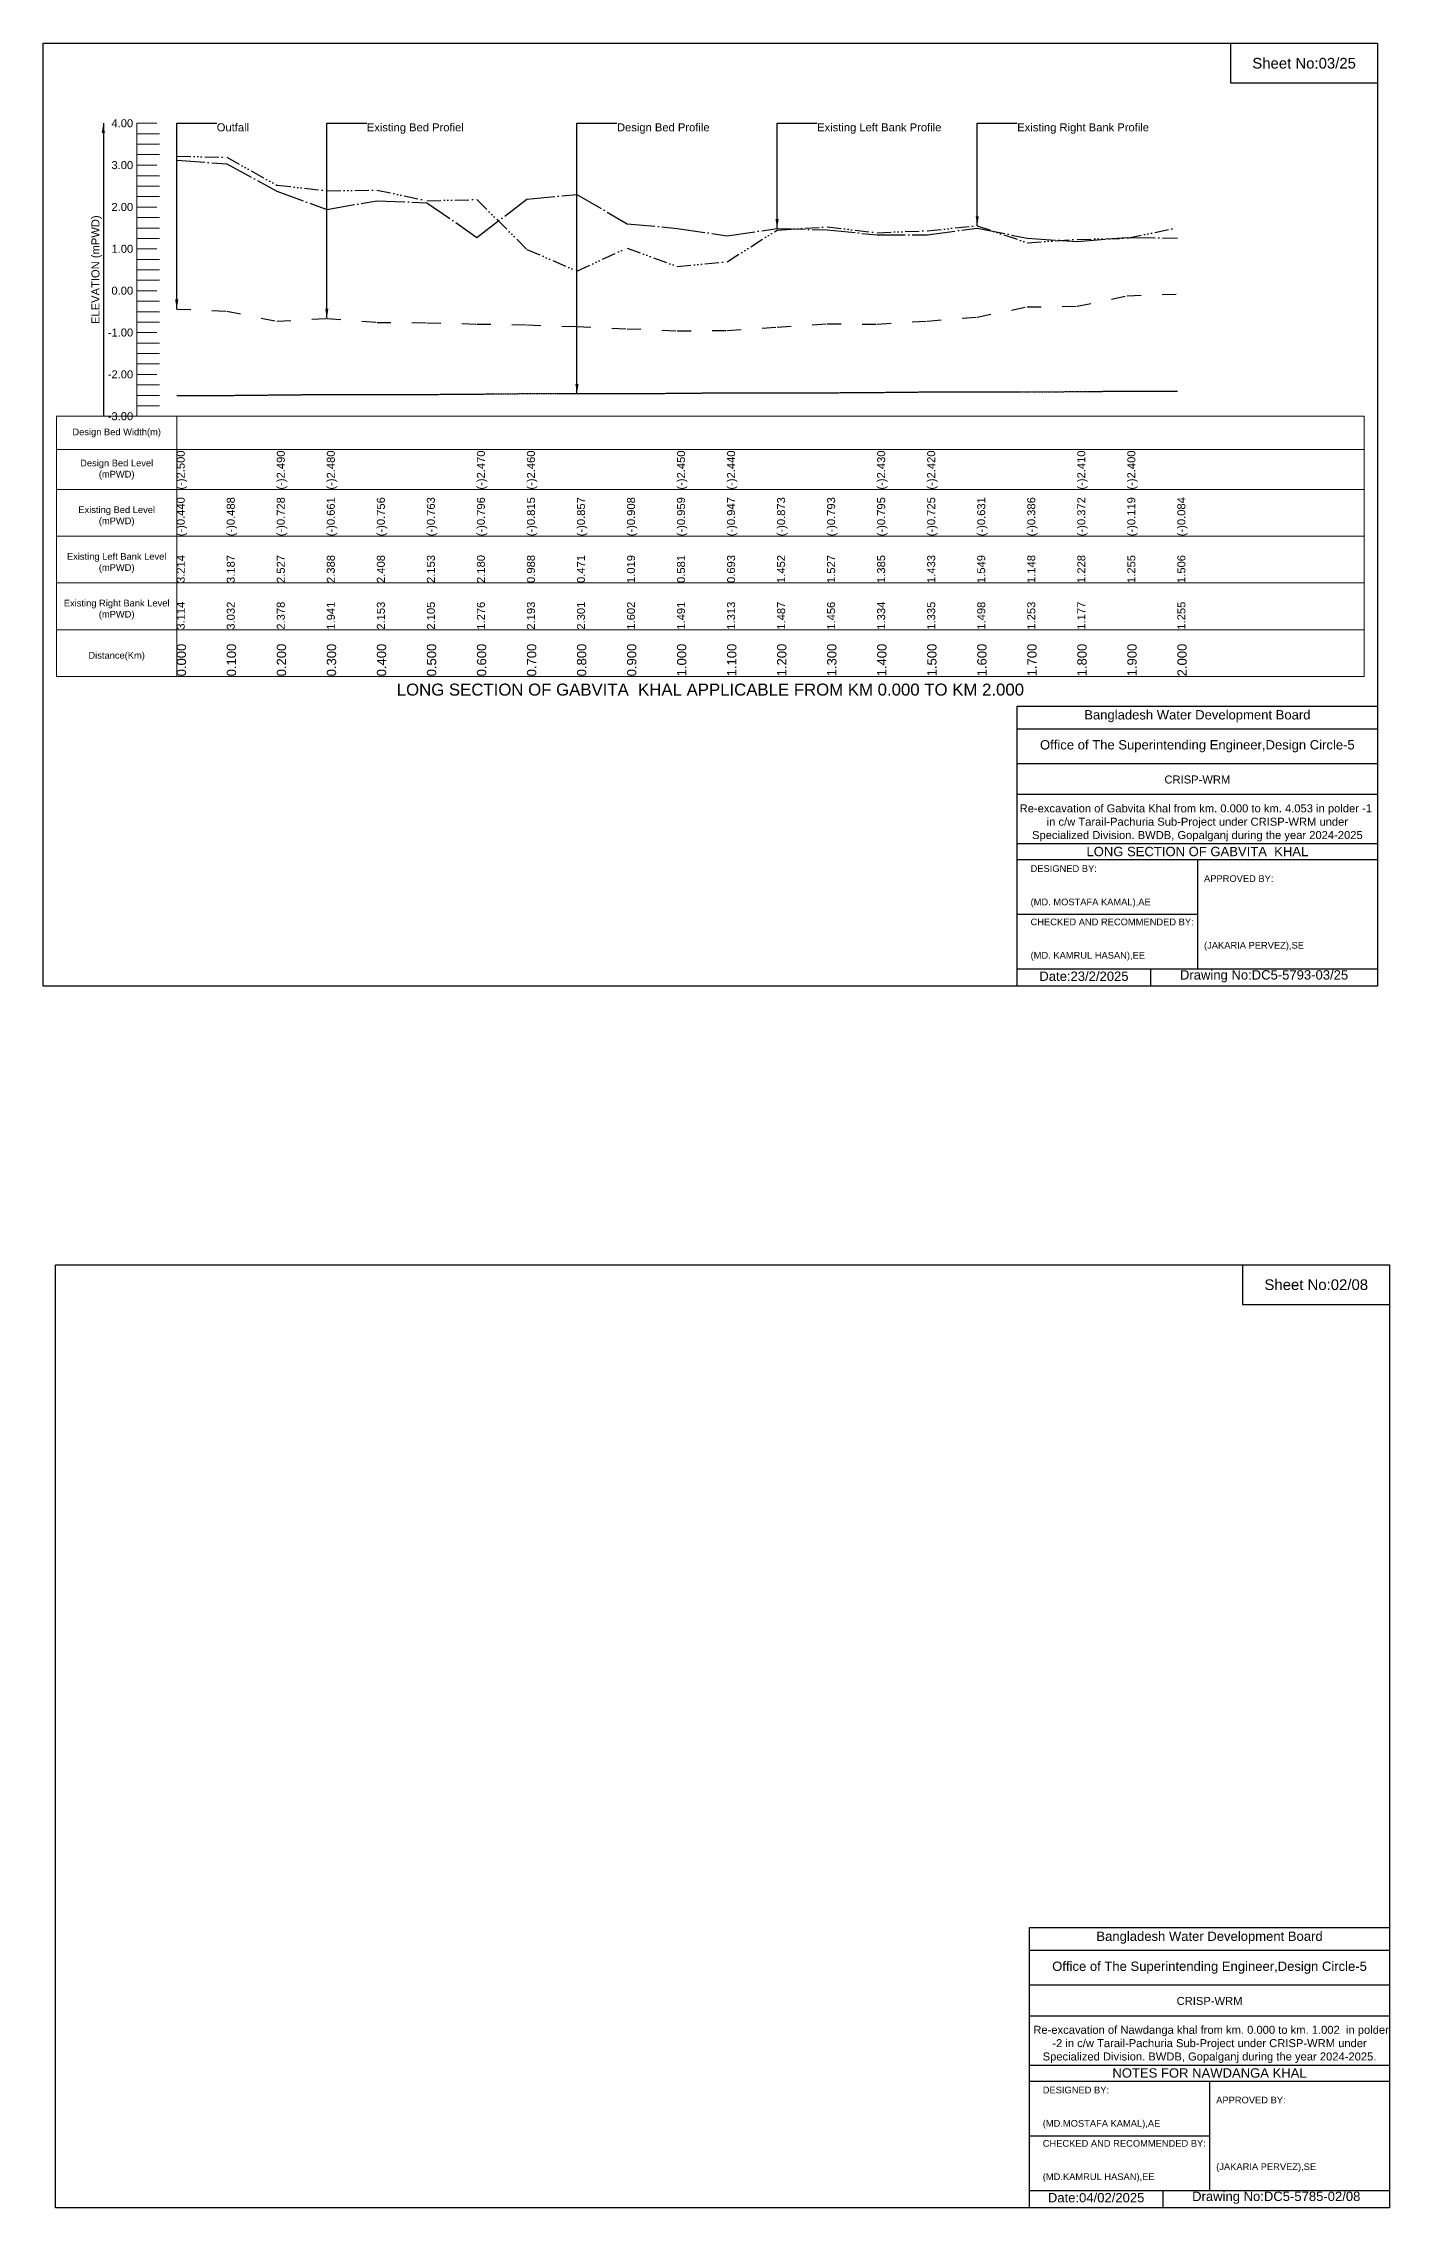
# Model space of a CAD drawing. Header units: feet. Extents: x 91000 to 358000, y -12982 to 34.
# Drawn here: x 120000 to 128073, y -12982 to 0 of the extents above; entities that cross this region are included whole.
import ezdxf

# ---------------------------------------------------------------- set-up
doc = ezdxf.new("R2010")
doc.units = ezdxf.units.FT
doc.header["$LTSCALE"] = 7
doc.header["$MEASUREMENT"] = 0
for name, pattern in [('ACAD_ISO03W100', [30, 12, -18]), ('ACAD_ISO04W100', [30, 24, -3, 0, -3]), ('ACAD_ISO14W100', [24, 12, -3, 0, -3, 0, -3, 0, -3]), ('CENTER', [2, 1.25, -0.25, 0.25, -0.25])]:
    doc.linetypes.add(name, pattern=pattern)
for name, color, linetype, lineweight in [('Design Bed Level Long Section', 7, 'CENTER', 25), ('Existing Bed Level for Long Section', 7, 'ACAD_ISO03W100', 25), ('Existing Left Bank of Long section', 7, 'ACAD_ISO04W100', 25), ('Existing Right Bank of Long Section', 7, 'ACAD_ISO14W100', 25), ('Long Section Border', 7, 'Continuous', 9), ('Long Section Labels', 7, 'Continuous', 9), ('Vscale for Long Section', 7, 'Continuous', 9)]:
    doc.layers.add(name, color=color, linetype=linetype, lineweight=lineweight)
doc.styles.get("Standard").update_dxf_attribs({"font": 'arial.ttf'})
doc.dimstyles.get("Standard").update_dxf_attribs({"dimtxt": 0.18, "dimasz": 0.18, "dimexe": 0.18, "dimexo": 0.0625, "dimgap": 0.09, "dimtad": 0, "dimtih": 1, "dimtoh": 1, "dimdec": 4, "dimzin": 0, "dimdsep": 46, "dimtxsty": 'Standard', "dimcen": 0.09, "dimadec": 0, "dimazin": 0, "dimtfac": 1, "dimtdec": 4, "dimtofl": 0, "dimtmove": 0, "dimatfit": 3, "dimfxl": 1, "dimtolj": 1, "dimtzin": 0, "dimarcsym": 0})

msp = doc.modelspace()

# ---------------------------------------------------------------- linework, layer by layer
for points in [[(120000, 0), (128000, 0), (128000, -5656), (120000, -5656)], [(127120, 0), (128000, 0), (128000, -240), (127120, -240)], [(120073, -7326), (128073, -7326), (128073, -12982), (120073, -12982)], [(127193, -7326), (128073, -7326), (128073, -7566), (127193, -7566)]]:
    msp.add_lwpolyline(points, close=True)
for points in [[(125840, -5656), (125840, -3976), (128000, -3976)], [(125840, -4112), (128000, -4112)], [(125840, -4320), (128000, -4320)], [(125840, -4504), (128000, -4504)], [(125840, -4800), (128000, -4800)], [(125840, -4896), (128000, -4896)], [(126920, -4896), (126920, -5552)], [(125840, -5224), (126920, -5224)], [(125840, -5552), (128000, -5552)], [(126640, -5552), (126640, -5656)], [(125913, -12982), (125913, -11302), (128073, -11302)], [(125913, -11438), (128073, -11438)], [(125913, -11646), (128073, -11646)], [(125913, -11830), (128073, -11830)], [(125913, -12126), (128073, -12126)], [(125913, -12222), (128073, -12222)], [(126993, -12222), (126993, -12878)], [(125913, -12550), (126993, -12550)], [(125913, -12878), (128073, -12878)], [(126713, -12878), (126713, -12982)]]:
    msp.add_lwpolyline(points)
at = {"layer": 'Design Bed Level Long Section'}
msp.add_lwpolyline([(120800, -2112), (121100, -2112), (121400, -2109), (121700, -2106), (122000, -2106), (122300, -2106), (122600, -2104), (122900, -2101), (123200, -2101), (123500, -2101), (123800, -2099), (124100, -2096), (124400, -2096), (124700, -2096), (125000, -2094), (125300, -2091), (125600, -2091), (125900, -2091), (126200, -2089), (126500, -2086), (126800, -2086)], dxfattribs=at)
at = {"layer": 'Existing Bed Level for Long Section'}
msp.add_lwpolyline([(120800, -1594), (121100, -1606), (121400, -1667), (121700, -1650), (122000, -1674), (122300, -1676), (122600, -1684), (122900, -1689), (123200, -1699), (123500, -1712), (123800, -1725), (124100, -1722), (124400, -1703), (124700, -1683), (125000, -1684), (125300, -1666), (125600, -1642), (125900, -1581), (126200, -1577), (126500, -1514), (126800, -1505)], dxfattribs=at)
at = {"layer": 'Existing Left Bank of Long section'}
msp.add_lwpolyline([(120800, -702), (121100, -723), (121400, -887), (121700, -997), (122000, -944), (122300, -956), (122600, -1164), (122900, -934), (123200, -906), (123500, -1082), (123800, -1110), (124100, -1154), (124400, -1111), (124700, -1119), (125000, -1149), (125300, -1149), (125600, -1108), (125900, -1169), (126200, -1189), (126500, -1164), (126800, -1169)], dxfattribs=at)
at = {"layer": 'Existing Right Bank of Long Section'}
msp.add_lwpolyline([(120800, -677), (121100, -684), (121400, -850), (121700, -885), (122000, -880), (122300, -944), (122600, -937), (122900, -1236), (123200, -1366), (123500, -1228), (123800, -1338), (124100, -1310), (124400, -1120), (124700, -1101), (125000, -1136), (125300, -1124), (125600, -1095), (125900, -1196), (126200, -1176), (126500, -1169), (126800, -1106)], dxfattribs=at)
at = {"layer": 'Long Section Border'}
msp.add_lwpolyline([(120080, -2237), (127920, -2237), (127920, -3797), (120080, -3797)], close=True, dxfattribs=at)
for points in [[(120800, -2237), (120800, -3797)], [(120080, -2437), (127920, -2437)], [(120080, -2677), (127920, -2677)], [(120080, -2957), (127920, -2957)], [(120080, -3237), (127920, -3237)], [(120080, -3517), (127920, -3517)]]:
    msp.add_lwpolyline(points, dxfattribs=at)
at = {"layer": 'Vscale for Long Section'}
for points in [[(120560, -2237), (120560, -1986), (120560, -1735), (120560, -1484), (120560, -1233), (120560, -982), (120560, -731), (120560, -480)], [(120560, -480), (120680, -480)], [(120560, -543), (120696, -543)], [(120560, -606), (120696, -606)], [(120560, -668), (120696, -668)], [(120560, -731), (120680, -731)], [(120560, -794), (120696, -794)], [(120560, -856), (120696, -856)], [(120560, -919), (120696, -919)], [(120560, -982), (120680, -982)], [(120560, -1045), (120696, -1045)], [(120560, -1108), (120696, -1108)], [(120560, -1170), (120696, -1170)], [(120560, -1233), (120680, -1233)], [(120560, -1296), (120696, -1296)], [(120560, -1358), (120696, -1358)], [(120560, -1421), (120696, -1421)], [(120560, -1484), (120680, -1484)], [(120560, -1547), (120696, -1547)], [(120560, -1610), (120696, -1610)], [(120560, -1672), (120696, -1672)], [(120560, -1735), (120680, -1735)], [(120560, -1798), (120696, -1798)], [(120560, -1860), (120696, -1860)], [(120560, -1923), (120696, -1923)], [(120560, -1986), (120680, -1986)], [(120560, -2049), (120696, -2049)], [(120560, -2112), (120696, -2112)], [(120560, -2174), (120696, -2174)], [(120560, -2237), (120680, -2237)]]:
    msp.add_lwpolyline(points, dxfattribs=at)

# ---------------------------------------------------------------- texts
at = {"attachment_point": 5}
for s, insert, char_height in [('Sheet No:03/25', (127560, -120), 64), ('Bangladesh Water Development Board', (126920, -4036), 56), ('Office of The Superintending Engineer,Design Circle-5', (126920, -4216), 56), ('Sheet No:02/08', (127633, -7446), 64), ('Bangladesh Water Development Board', (126993, -11362), 56), ('Office of The Superintending Engineer,Design Circle-5', (126993, -11542), 56)]:
    msp.add_mtext(s, dxfattribs=dict(at, insert=insert, char_height=char_height))
for s, insert, char_height, width, attachment_point in [('CRISP-WRM', (126920, -4416), 48, 2240, 5), ('Re-excavation of Gabvita Khal from km. 0.000 to km. 4.053 in polder -1  in c/w Tarail-Pachuria Sub-Project under CRISP-WRM under Specialized Division. BWDB, Gopalganj during the year 2024-2025', (126920, -4676), 48, 2160, 5), ('DESIGNED BY:^J^J^J(MD. MOSTAFA KAMAL),AE', (125920, -5056), 40, 1120, 4), ('LONG SECTION OF GABVITA  KHAL', (126920, -4848), 56, 2240, 5), ('APPROVED BY:^J^J^J^J^J^J(JAKARIA PERVEZ),SE', (126960, -5216), 40, 1120, 4), ('CHECKED AND RECOMMENDED BY:^J^J^J(MD. KAMRUL HASAN),EE', (125920, -5376), 40, 1120, 4), ('Date:23/2/2025 ', (126240, -5596), 56, 1120, 5), ('Drawing No:DC5-5793-03/25', (127320, -5596), 56, 1760, 5), ('CRISP-WRM', (126993, -11742), 48, 2240, 5), (' Re-excavation of Nawdanga khal from km. 0.000 to km. 1.002  in polder -2 in c/w Tarail-Pachuria Sub-Project under CRISP-WRM under Specialized Division. BWDB, Gopalganj during the year 2024-2025.', (126993, -12002), 48, 2160, 5), ('NOTES FOR NAWDANGA KHAL', (126993, -12174), 56, 2240, 5), ('DESIGNED BY:^J^J^J(MD.MOSTAFA KAMAL),AE', (125993, -12382), 40, 1120, 4), ('APPROVED BY:^J^J^J^J^J^J(JAKARIA PERVEZ),SE', (127033, -12542), 40, 1120, 4), ('CHECKED AND RECOMMENDED BY:^J^J^J(MD.KAMRUL HASAN),EE', (125993, -12702), 40, 1120, 4), ('Date:04/02/2025', (126313, -12922), 56, 1120, 5), ('Drawing No:DC5-5785-02/08', (127393, -12922), 56, 1760, 5)]:
    msp.add_mtext(s, dxfattribs=dict(insert=insert, char_height=char_height, width=width, attachment_point=attachment_point))
at = {"layer": 'Long Section Border', "attachment_point": 5}
for s, insert, char_height in [('Design Bed Width(m)', (120440, -2337), 40), ('Design Bed Level^J(mPWD)', (120440, -2557), 40), ('Existing Bed Level^J(mPWD)', (120440, -2837), 40), ('Existing Left Bank Level^J(mPWD)', (120440, -3117), 40), ('Existing Right Bank Level^J(mPWD)', (120440, -3397), 40), ('Distance(Km)', (120440, -3677), 40), ('LONG SECTION OF GABVITA  KHAL APPLICABLE FROM KM 0.000 TO KM 2.000', (124000, -3877), 72)]:
    msp.add_mtext(s, dxfattribs=dict(at, insert=insert, char_height=char_height))
at = {"layer": 'Long Section Labels', "char_height": 48, "attachment_point": 1}
for s, insert in [('Outfall', (121040, -480)), ('Existing Bed Profiel', (121940, -480)), ('Design Bed Profile', (123440, -480)), ('Existing Left Bank Profile', (124640, -480)), ('Existing Right Bank Profile', (125840, -480))]:
    msp.add_mtext(s, dxfattribs=dict(at, insert=insert))
at = {"layer": 'Vscale for Long Section', "char_height": 48, "attachment_point": 6}
for s, insert in [('4.00', (120539, -480)), ('3.00', (120539, -731)), ('2.00', (120539, -982)), ('1.00', (120539, -1233)), ('0.00', (120539, -1484)), ('-1.00', (120539, -1735)), ('-2.00', (120539, -1986)), ('-3.00', (120539, -2237))]:
    msp.add_mtext(s, dxfattribs=dict(at, insert=insert))
at = {"layer": 'Vscale for Long Section', "rotation": 90}
for s, insert, char_height, attachment_point in [('ELEVATION (mPWD)', (120320, -1358), 48, 5), ('(-)2.500', (120800, -2677), 48, 1), ('(-)2.500', (120800, -2677), 48, 1), ('(-)2.490', (121400, -2677), 48, 1), ('(-)2.480', (121700, -2677), 48, 1), ('(-)2.480', (121700, -2677), 48, 1), ('(-)2.480', (121700, -2677), 48, 1), ('(-)2.470', (122600, -2677), 48, 1), ('(-)2.460', (122900, -2677), 48, 1), ('(-)2.460', (122900, -2677), 48, 1), ('(-)2.460', (122900, -2677), 48, 1), ('(-)2.450', (123800, -2677), 48, 1), ('(-)2.440', (124100, -2677), 48, 1), ('(-)2.440', (124100, -2677), 48, 1), ('(-)2.440', (124100, -2677), 48, 1), ('(-)2.430', (125000, -2677), 48, 1), ('(-)2.420', (125300, -2677), 48, 1), ('(-)2.420', (125300, -2677), 48, 1), ('(-)2.420', (125300, -2677), 48, 1), ('(-)2.410', (126200, -2677), 48, 1), ('(-)2.400', (126500, -2677), 48, 1), ('(-)2.400', (126500, -2677), 48, 1), ('(-)0.440', (120800, -2957), 48, 1), ('(-)0.488', (121100, -2957), 48, 1), ('(-)0.728', (121400, -2957), 48, 1), ('(-)0.661', (121700, -2957), 48, 1), ('(-)0.756', (122000, -2957), 48, 1), ('(-)0.763', (122300, -2957), 48, 1), ('(-)0.796', (122600, -2957), 48, 1), ('(-)0.815', (122900, -2957), 48, 1), ('(-)0.857', (123200, -2957), 48, 1), ('(-)0.908', (123500, -2957), 48, 1), ('(-)0.959', (123800, -2957), 48, 1), ('(-)0.947', (124100, -2957), 48, 1), ('(-)0.873', (124400, -2957), 48, 1), ('(-)0.793', (124700, -2957), 48, 1), ('(-)0.795', (125000, -2957), 48, 1), ('(-)0.725', (125300, -2957), 48, 1), ('(-)0.631', (125600, -2957), 48, 1), ('(-)0.386', (125900, -2957), 48, 1), ('(-)0.372', (126200, -2957), 48, 1), ('(-)0.119', (126500, -2957), 48, 1), ('(-)0.084', (126800, -2957), 48, 1), ('3.214', (120800, -3237), 48, 1), ('3.187', (121100, -3237), 48, 1), ('2.527', (121400, -3237), 48, 1), ('2.388', (121700, -3237), 48, 1), ('2.408', (122000, -3237), 48, 1), ('2.153', (122300, -3237), 48, 1), ('2.180', (122600, -3237), 48, 1), ('0.988', (122900, -3237), 48, 1), ('0.471', (123200, -3237), 48, 1), ('1.019', (123500, -3237), 48, 1), ('0.581', (123800, -3237), 48, 1), ('0.693', (124100, -3237), 48, 1), ('1.452', (124400, -3237), 48, 1), ('1.527', (124700, -3237), 48, 1), ('1.385', (125000, -3237), 48, 1), ('1.433', (125300, -3237), 48, 1), ('1.549', (125600, -3237), 48, 1), ('1.148', (125900, -3237), 48, 1), ('1.228', (126200, -3237), 48, 1), ('1.255', (126500, -3237), 48, 1), ('1.506', (126800, -3237), 48, 1), ('3.114', (120800, -3517), 48, 1), ('3.032', (121100, -3517), 48, 1), ('2.378', (121400, -3517), 48, 1), ('1.941', (121700, -3517), 48, 1), ('2.153', (122000, -3517), 48, 1), ('2.105', (122300, -3517), 48, 1), ('1.276', (122600, -3517), 48, 1), ('1.276', (122600, -3517), 48, 1), ('2.193', (122900, -3517), 48, 1), ('2.301', (123200, -3517), 48, 1), ('1.602', (123500, -3517), 48, 1), ('1.491', (123800, -3517), 48, 1), ('1.313', (124100, -3517), 48, 1), ('1.487', (124400, -3517), 48, 1), ('1.456', (124700, -3517), 48, 1), ('1.334', (125000, -3517), 48, 1), ('1.335', (125300, -3517), 48, 1), ('1.498', (125600, -3517), 48, 1), ('1.253', (125900, -3517), 48, 1), ('1.177', (126200, -3517), 48, 1), ('1.255', (126800, -3517), 48, 1), ('0.000', (120800, -3797), 56, 1), ('0.100', (121100, -3797), 56, 1), ('0.200', (121400, -3797), 56, 1), ('0.300', (121700, -3797), 56, 1), ('0.400', (122000, -3797), 56, 1), ('0.500', (122300, -3797), 56, 1), ('0.600', (122600, -3797), 56, 1), ('0.700', (122900, -3797), 56, 1), ('0.800', (123200, -3797), 56, 1), ('0.900', (123500, -3797), 56, 1), ('1.000', (123800, -3797), 56, 1), ('1.100', (124100, -3797), 56, 1), ('1.200', (124400, -3797), 56, 1), ('1.300', (124700, -3797), 56, 1), ('1.400', (125000, -3797), 56, 1), ('1.500', (125300, -3797), 56, 1), ('1.600', (125600, -3797), 56, 1), ('1.700', (125900, -3797), 56, 1), ('1.800', (126200, -3797), 56, 1), ('1.900', (126500, -3797), 56, 1), ('2.000', (126800, -3797), 56, 1)]:
    msp.add_mtext(s, dxfattribs=dict(at, insert=insert, char_height=char_height, attachment_point=attachment_point))

# ---------------------------------------------------------------- leaders
at = {"layer": 'Long Section Labels', "annotation_type": 0, "has_hookline": 1, "hookline_direction": 0}
for points, text_width in [([(120800, -1594), (120800, -480), (121040, -480)], 186), ([(121700, -1650), (121700, -480), (121940, -480)], 571), ([(123200, -2101), (123200, -480), (123440, -480)], 547), ([(124400, -1111), (124400, -480), (124640, -480)], 737), ([(125600, -1095), (125600, -480), (125840, -480)], 782)]:
    msp.add_leader(points, dimstyle='Standard', override={"dimasz": 57.6}, dxfattribs=dict(at, text_width=text_width))
at = {"layer": 'Vscale for Long Section'}
msp.add_leader([(120360, -480), (120360, -2237)], dimstyle='Standard', override={"dimasz": 57.6}, dxfattribs=at)

doc.saveas('drawing.dxf')
